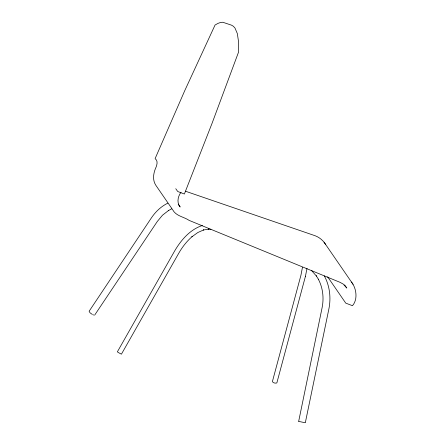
<?xml version="1.0" encoding="UTF-8"?>
<svg xmlns="http://www.w3.org/2000/svg" width="445" height="445" viewBox="0 0 445 445"><rect width="100%" height="100%" fill="white"/><g stroke="black" fill="none" stroke-linecap="round" stroke-linejoin="round"><path stroke-width="0.67" d="M302.455 267.339L300.92 275.305L272.418 381.51C272.93 382.934 275.488 383.468 276.851 382.917L305.459 276.256M305.415 276.456L307.005 268.335M298.667 421.359L322.119 307.612C324.055 298.05 322.92 287.793 318.309 279.137L318.481 279.41L316.245 275.767L316.434 276.078L311.411 270.371M181.004 192.229C177.889 196.434 176.52 202.653 180.153 206.997L178.189 204.144M167.848 203.143C161.235 206.335 155.733 211.547 151.612 217.583L89.111 311.272L90.079 312.829L92.204 314.348M171.648 208.866L168.31 210.635L168.644 210.424L162.475 215.23L157.257 221.538L94.607 315.205M202.369 225.476C190.065 229.531 181.115 239.983 174.735 250.824L117.347 351.867L118.871 352.829L121.424 354.17L178.779 253.188C182.322 247.025 186.722 241.323 192.09 236.64L191.867 236.829L197.825 232.529L203.749 229.876L203.321 229.998L208.855 229.119L208.366 229.092L210.941 229.331M304.931 422.7L298.762 421.404M185.432 191.205L315.21 235.772C319.521 237.43 323.242 240.517 325.634 244.477M92.944 314.737L93.628 315.021M305.326 422.705L328.905 308.841C331.125 297.761 329.767 285.851 324.316 275.883M175.753 188.713L177.739 191.511L184.38 194.02L212.059 123.315L238.565 52.065L238.537 41.652L237.335 33.592L234.993 28.068L233.408 26.294L231.556 25.187L222.8 22.25L220.447 22.5L217.861 23.435L215.052 25.037L184.747 90.663L155.11 158.62C157.964 160.706 157.152 164.049 156.212 166.792C153.531 172.593 152.095 179.596 155.856 185.315L172.721 209.834C176.109 216.203 183.752 216.709 189.192 220.42L339.869 282.258L343.117 284.01L346.816 288.06L344.597 284.839M351.478 282.047C356.49 288.299 358.008 299.513 352.468 305.704L345.743 303.123L327.648 276.823M324.066 242.208L353.046 284.316"/></g></svg>
